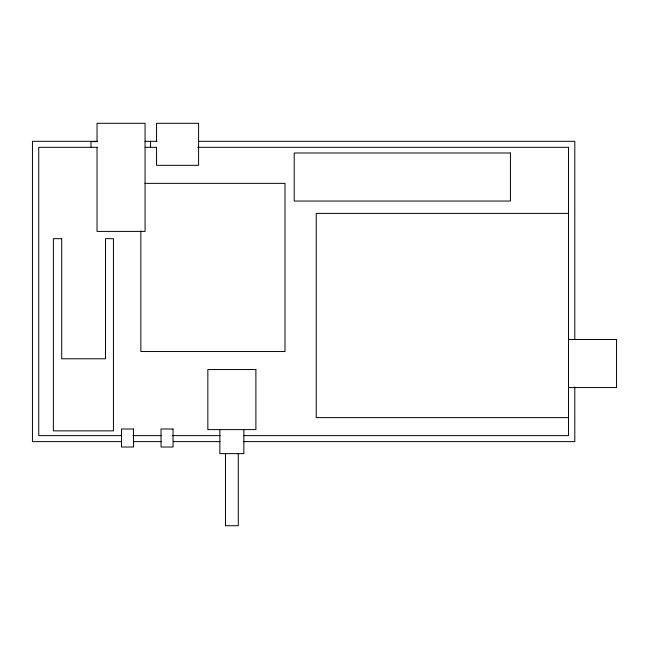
<?xml version="1.0" encoding="UTF-8"?>
<svg xmlns="http://www.w3.org/2000/svg" width="649" height="649" viewBox="0 0 649 649"><rect width="100%" height="100%" fill="white"/><g stroke="black" fill="none" stroke-linecap="round" stroke-linejoin="round"><path stroke-width="0.97" d="M97.334 141.312L32.45 141.312L32.45 441.62L121.663 441.62M144.978 141.312L157.139 141.312M198.708 141.312L574.803 141.312L574.803 339.492M97.504 147.315L38.753 147.315L38.753 435.617L121.817 435.617M145.108 147.315L156.555 147.315L156.555 165.333L198.594 165.333L198.594 123.294L156.555 123.294L156.555 141.312M197.783 147.315L568.5 147.315L568.5 435.617L243.359 435.617M144.897 183.359L285.008 183.359L285.008 351.531L140.857 351.531L140.857 230.971M568.5 213.383L316.241 213.383L316.241 417.599L568.5 417.599M568.5 339.516L616.55 339.516L616.55 387.567L568.5 387.567M132.956 435.617L161.317 435.617M172.456 435.617L220.068 435.617M133.824 441.62L161.195 441.62M173.364 441.62L219.995 441.62M243.31 441.62L574.803 441.62L574.803 387.015M243.878 429.606L243.878 453.635L219.857 453.635L219.857 429.606M238.272 453.635L238.272 525.706L225.471 525.706L225.471 453.635M150.552 141.312L150.552 147.315M97.025 147.315L97.025 231.401L145.068 231.401L145.068 123.294L97.025 123.294L97.025 141.652L91.014 141.652L91.014 147.315M510.439 152.994L294.216 152.994L294.216 201.036L510.439 201.036L510.439 152.994M61.712 238.67L53.372 238.67L53.372 430.863L113.437 430.863L113.437 238.67L105.487 238.67L105.487 358.792L61.712 358.792L61.712 238.67M255.893 369.549L207.842 369.549L207.842 429.606L255.893 429.606L255.893 369.549M133.507 428.997L121.493 428.997L121.493 447.015L133.507 447.015L133.507 428.997M173.048 428.997L161.033 428.997L161.033 447.015L173.048 447.015L173.048 428.997"/></g></svg>
